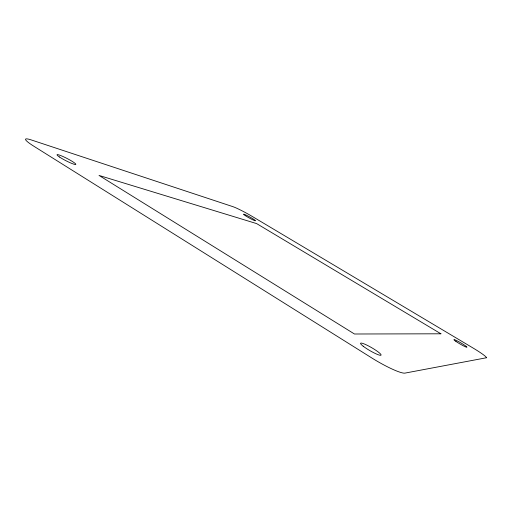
<?xml version="1.0" encoding="UTF-8"?>
<svg xmlns="http://www.w3.org/2000/svg" width="512" height="512" viewBox="0 0 512 512"><rect width="100%" height="100%" fill="white"/><g stroke="black" fill="none" stroke-linecap="round" stroke-linejoin="round"><path stroke-width="0.77" d="M486.208 357.805L404.96 373.107A30.291 4.48 30.2 0 1 371.84 357.99L34.099 146.387A26.854 3.174 27 0 1 31.443 139.994L232.902 206.656A16.838 1.408 28.7 0 1 252.48 216.582L472.723 347.821A18.957 1.683 30.2 0 1 486.208 357.805M440.922 333.798L354.464 334.003L99.027 175.43L256.627 223.597L440.922 333.798M245.293 215.648A6.816 0.576 28.8 0 0 255.29 220.794A6.816 0.576 28.8 0 0 247.968 216A6.816 0.576 28.8 0 0 245.293 215.648M59.488 157.011A10.586 1.254 27.2 0 0 75.43 164.525A10.586 1.254 27.2 0 0 64.358 157.146A10.586 1.254 27.2 0 0 59.488 157.011M455.955 341.427A7.61 0.685 30.2 0 0 466.835 347.27A7.61 0.685 30.2 0 0 458.413 341.51A7.61 0.685 30.2 0 0 455.955 341.427M363.206 346.227A11.84 1.722 30.1 0 0 380.602 355.309A11.84 1.722 30.1 0 0 368.646 346.022A11.84 1.722 30.1 0 0 363.206 346.227"/></g></svg>
